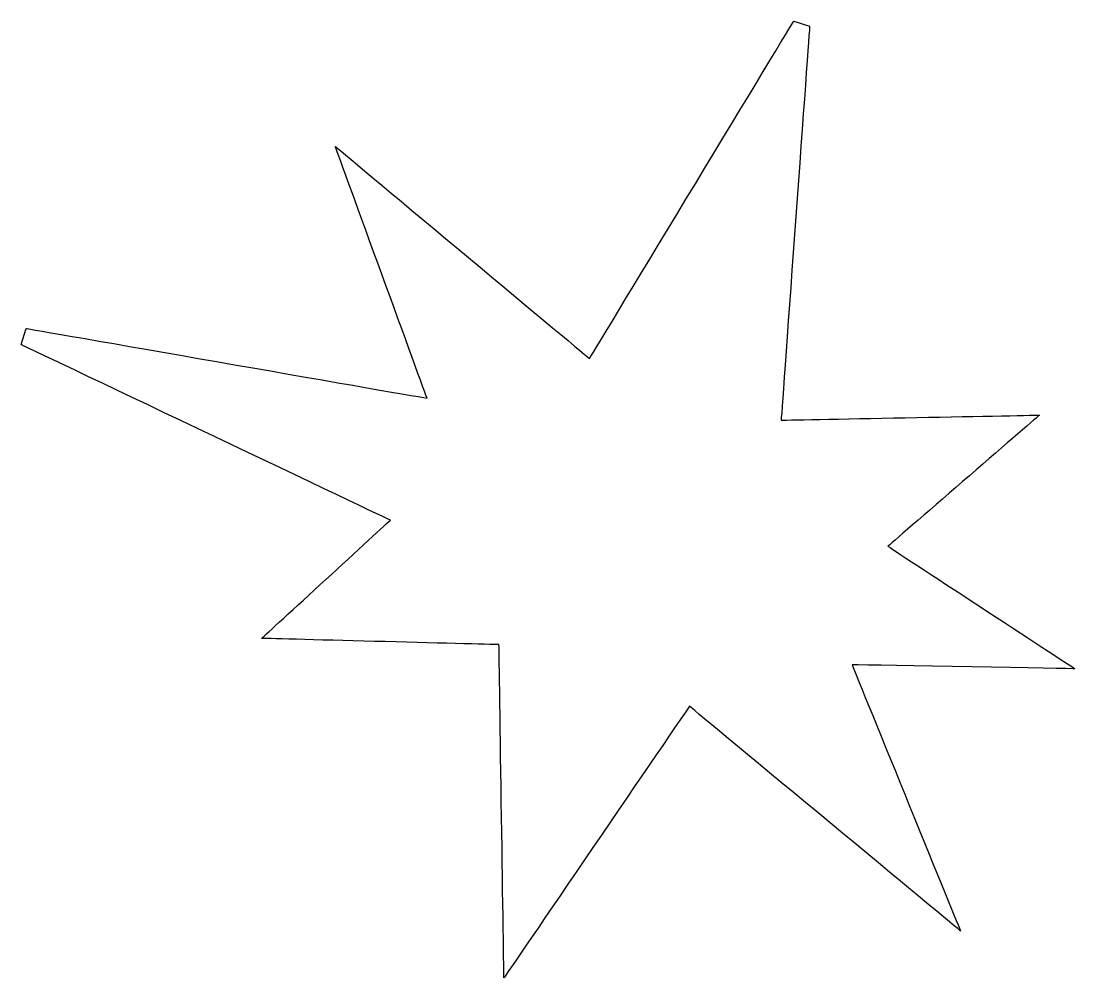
# Model space of a CAD drawing. Header units: centimetres. Extents: x -9.6 to 9.6, y -8.7 to 8.7.
import ezdxf

# ---------------------------------------------------------------- set-up
doc = ezdxf.new("R2010")
doc.units = ezdxf.units.CM
doc.header["$MEASUREMENT"] = 0
doc.layers.add('Camada 1', color=7, linetype='Continuous')

msp = doc.modelspace()

# ---------------------------------------------------------------- linework, layer by layer
at = {"layer": 'Camada 1'}
msp.add_open_spline([(4.46376, 8.6896), (4.46376, 8.6896), (0.9334, 2.85488), (0.75454, 2.5596), (0.75454, 2.5596), (0.49345, 2.77728), (-3.8653, 6.41411), (-3.8653, 6.41411), (-3.8653, 6.41411), (-3.8653, 6.41411), (-2.36104, 2.28801), (-2.19766, 1.83973), (-2.19766, 1.83973), (-2.69177, 1.92575), (-9.47754, 3.10777), (-9.47754, 3.10777), (-9.47754, 3.10777), (-9.47754, 3.10777), (-9.57104, 2.81339), (-9.57104, 2.81339), (-9.57104, 2.81339), (-9.57104, 2.81339), (-3.25589, -0.18953), (-2.86287, -0.37629), (-2.86287, -0.37629), (-3.15333, -0.64288), (-5.20242, -2.52278), (-5.20242, -2.52278), (-5.20242, -2.52278), (-5.20242, -2.52278), (-1.16797, -2.62906), (-0.89043, -2.63613), (-0.89043, -2.63613), (-0.88622, -2.91995), (-0.79989, -8.68961), (-0.79989, -8.68961), (-0.79989, -8.68961), (-0.79989, -8.68961), (2.38697, -4.02124), (2.56865, -3.7555), (2.56865, -3.7555), (2.81707, -3.96158), (7.49384, -7.83786), (7.49384, -7.83786), (7.49384, -7.83786), (7.49384, -7.83786), (5.68353, -3.3986), (5.52198, -3.00241), (5.52198, -3.00241), (5.93706, -3.00971), (9.57103, -3.07417), (9.57103, -3.07417), (9.57103, -3.07417), (9.57103, -3.07417), (6.48334, -1.05188), (6.17537, -0.85008), (6.17537, -0.85008), (6.45062, -0.6114), (8.92556, 1.53329), (8.92556, 1.53329), (8.92556, 1.53329), (8.92556, 1.53329), (4.55062, 1.44696), (4.2346, 1.44092), (4.2346, 1.44092), (4.25849, 1.76609), (4.75279, 8.59753), (4.75279, 8.59753), (4.75279, 8.59753), (4.75279, 8.59753), (4.46376, 8.6896), (4.46376, 8.6896)], degree=3, knots=[0, 0, 0, 0, 0.05263158, 0.05263158, 0.05263158, 0.05263158, 0.10526316, 0.10526316, 0.10526316, 0.10526316, 0.15789474, 0.15789474, 0.15789474, 0.15789474, 0.21052632, 0.21052632, 0.21052632, 0.21052632, 0.26315789, 0.26315789, 0.26315789, 0.26315789, 0.31578947, 0.31578947, 0.31578947, 0.31578947, 0.36842105, 0.36842105, 0.36842105, 0.36842105, 0.42105263, 0.42105263, 0.42105263, 0.42105263, 0.47368421, 0.47368421, 0.47368421, 0.47368421, 0.52631579, 0.52631579, 0.52631579, 0.52631579, 0.57894737, 0.57894737, 0.57894737, 0.57894737, 0.63157895, 0.63157895, 0.63157895, 0.63157895, 0.68421053, 0.68421053, 0.68421053, 0.68421053, 0.73684211, 0.73684211, 0.73684211, 0.73684211, 0.78947368, 0.78947368, 0.78947368, 0.78947368, 0.84210526, 0.84210526, 0.84210526, 0.84210526, 0.89473684, 0.89473684, 0.89473684, 0.89473684, 1, 1, 1, 1], dxfattribs=at)

doc.saveas('drawing.dxf')
